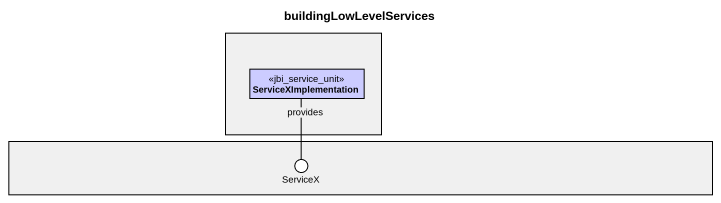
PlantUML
@startuml
title buildingLowLevelServices
allowmixing
hide circle
hide empty members
rectangle " " as rectangle1 #F0F0F0 {
  class ServiceXImplementation <<jbi_service_unit>> #CCCCFF
}
rectangle " " as rectangle2 #F0F0F0
() ServiceX
rectangle2 -left- ServiceX
ServiceXImplementation -- ServiceX : provides
@enduml
